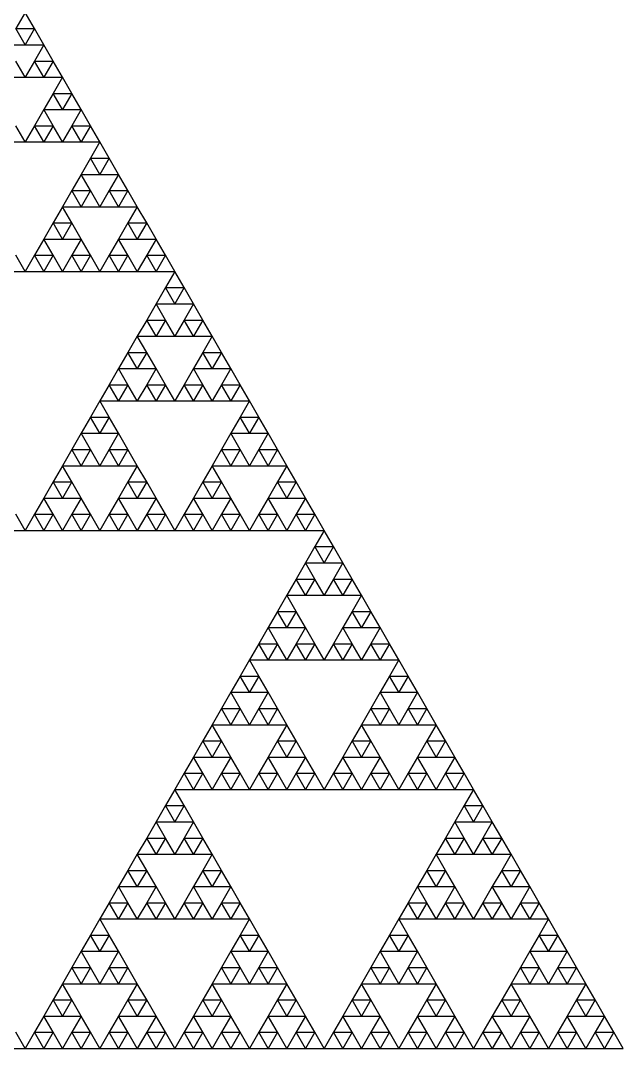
# Model space of a CAD drawing. Header units: metres. Extents: x -50 to 50, y -29 to 58.
# Drawn here: x 31.2 to 37.45, y -28.87 to -18.13 of the extents above; entities that cross this region are included whole.
import ezdxf

# ---------------------------------------------------------------- set-up
doc = ezdxf.new("R2010")
doc.units = ezdxf.units.M

msp = doc.modelspace()

# ---------------------------------------------------------------- linework, layer by layer
for p, q in [((31.25, -18.0422), (31.1523, -18.2114)), ((31.3477, -18.2114), (31.25, -18.0422)), ((31.25, -18.3805), (31.1523, -18.2114)), ((31.1523, -18.2114), (31.3477, -18.2114)), ((31.3477, -18.2114), (31.25, -18.3805)), ((31.4453, -18.3805), (31.3477, -18.2114)), ((31.0547, -18.3805), (31.25, -18.3805)), ((31.25, -18.3805), (31.4453, -18.3805)), ((31.4453, -18.3805), (31.3477, -18.5496)), ((31.543, -18.5496), (31.4453, -18.3805)), ((31.25, -18.7188), (31.1523, -18.5496)), ((31.3477, -18.5496), (31.25, -18.7188)), ((31.4453, -18.7188), (31.3477, -18.5496)), ((31.3477, -18.5496), (31.543, -18.5496)), ((31.543, -18.5496), (31.4453, -18.7188)), ((31.6406, -18.7188), (31.543, -18.5496)), ((31.0547, -18.7188), (31.25, -18.7188)), ((31.25, -18.7188), (31.4453, -18.7188)), ((31.4453, -18.7188), (31.6406, -18.7188)), ((31.6406, -18.7188), (31.543, -18.8879)), ((31.7383, -18.8879), (31.6406, -18.7188)), ((31.543, -18.8879), (31.4453, -19.0571)), ((31.6406, -19.0571), (31.543, -18.8879)), ((31.543, -18.8879), (31.7383, -18.8879)), ((31.7383, -18.8879), (31.6406, -19.0571)), ((31.8359, -19.0571), (31.7383, -18.8879)), ((31.4453, -19.0571), (31.3477, -19.2262)), ((31.543, -19.2262), (31.4453, -19.0571)), ((31.4453, -19.0571), (31.6406, -19.0571)), ((31.6406, -19.0571), (31.8359, -19.0571)), ((31.8359, -19.0571), (31.7383, -19.2262)), ((31.9336, -19.2262), (31.8359, -19.0571)), ((31.25, -19.3954), (31.1523, -19.2262)), ((31.3477, -19.2262), (31.25, -19.3954)), ((31.4453, -19.3954), (31.3477, -19.2262)), ((31.3477, -19.2262), (31.543, -19.2262)), ((31.543, -19.2262), (31.4453, -19.3954)), ((31.6406, -19.3954), (31.543, -19.2262)), ((31.7383, -19.2262), (31.6406, -19.3954)), ((31.8359, -19.3954), (31.7383, -19.2262)), ((31.7383, -19.2262), (31.9336, -19.2262)), ((31.9336, -19.2262), (31.8359, -19.3954)), ((32.0312, -19.3954), (31.9336, -19.2262)), ((31.0547, -19.3954), (31.25, -19.3954)), ((31.25, -19.3954), (31.4453, -19.3954)), ((31.4453, -19.3954), (31.6406, -19.3954)), ((31.6406, -19.3954), (31.8359, -19.3954)), ((31.8359, -19.3954), (32.0312, -19.3954)), ((32.0312, -19.3954), (31.9336, -19.5645)), ((32.1289, -19.5645), (32.0312, -19.3954)), ((31.9336, -19.5645), (31.8359, -19.7337)), ((32.0312, -19.7337), (31.9336, -19.5645)), ((31.9336, -19.5645), (32.1289, -19.5645)), ((32.1289, -19.5645), (32.0312, -19.7337)), ((32.2266, -19.7337), (32.1289, -19.5645)), ((31.8359, -19.7337), (31.7383, -19.9028)), ((31.9336, -19.9028), (31.8359, -19.7337)), ((31.8359, -19.7337), (32.0312, -19.7337)), ((32.0312, -19.7337), (32.2266, -19.7337)), ((32.2266, -19.7337), (32.1289, -19.9028)), ((32.3242, -19.9028), (32.2266, -19.7337)), ((31.7383, -19.9028), (31.6406, -20.072)), ((31.8359, -20.072), (31.7383, -19.9028)), ((31.7383, -19.9028), (31.9336, -19.9028)), ((31.9336, -19.9028), (31.8359, -20.072)), ((32.0312, -20.072), (31.9336, -19.9028)), ((32.1289, -19.9028), (32.0312, -20.072)), ((32.2266, -20.072), (32.1289, -19.9028)), ((32.1289, -19.9028), (32.3242, -19.9028)), ((32.3242, -19.9028), (32.2266, -20.072)), ((32.4219, -20.072), (32.3242, -19.9028)), ((31.6406, -20.072), (31.543, -20.2411)), ((31.7383, -20.2411), (31.6406, -20.072)), ((31.6406, -20.072), (31.8359, -20.072)), ((31.8359, -20.072), (32.0312, -20.072)), ((32.0312, -20.072), (32.2266, -20.072)), ((32.2266, -20.072), (32.4219, -20.072)), ((32.4219, -20.072), (32.3242, -20.2411)), ((32.5195, -20.2411), (32.4219, -20.072)), ((31.543, -20.2411), (31.4453, -20.4102)), ((31.6406, -20.4102), (31.543, -20.2411)), ((31.543, -20.2411), (31.7383, -20.2411)), ((31.7383, -20.2411), (31.6406, -20.4102)), ((31.8359, -20.4102), (31.7383, -20.2411)), ((32.3242, -20.2411), (32.2266, -20.4102)), ((32.4219, -20.4102), (32.3242, -20.2411)), ((32.3242, -20.2411), (32.5195, -20.2411)), ((32.5195, -20.2411), (32.4219, -20.4102)), ((32.6172, -20.4102), (32.5195, -20.2411)), ((31.4453, -20.4102), (31.3477, -20.5794)), ((31.543, -20.5794), (31.4453, -20.4102)), ((31.4453, -20.4102), (31.6406, -20.4102)), ((31.6406, -20.4102), (31.8359, -20.4102)), ((31.8359, -20.4102), (31.7383, -20.5794)), ((31.9336, -20.5794), (31.8359, -20.4102)), ((32.2266, -20.4102), (32.1289, -20.5794)), ((32.3242, -20.5794), (32.2266, -20.4102)), ((32.2266, -20.4102), (32.4219, -20.4102)), ((32.4219, -20.4102), (32.6172, -20.4102)), ((32.6172, -20.4102), (32.5195, -20.5794)), ((32.7148, -20.5794), (32.6172, -20.4102)), ((31.25, -20.7485), (31.1523, -20.5794)), ((31.3477, -20.5794), (31.25, -20.7485)), ((31.4453, -20.7485), (31.3477, -20.5794)), ((31.3477, -20.5794), (31.543, -20.5794)), ((31.543, -20.5794), (31.4453, -20.7485)), ((31.6406, -20.7485), (31.543, -20.5794)), ((31.7383, -20.5794), (31.6406, -20.7485)), ((31.8359, -20.7485), (31.7383, -20.5794)), ((31.7383, -20.5794), (31.9336, -20.5794)), ((31.9336, -20.5794), (31.8359, -20.7485)), ((32.0312, -20.7485), (31.9336, -20.5794)), ((32.1289, -20.5794), (32.0312, -20.7485)), ((32.2266, -20.7485), (32.1289, -20.5794)), ((32.1289, -20.5794), (32.3242, -20.5794)), ((32.3242, -20.5794), (32.2266, -20.7485)), ((32.4219, -20.7485), (32.3242, -20.5794)), ((32.5195, -20.5794), (32.4219, -20.7485)), ((32.6172, -20.7485), (32.5195, -20.5794)), ((32.5195, -20.5794), (32.7148, -20.5794)), ((32.7148, -20.5794), (32.6172, -20.7485)), ((32.8125, -20.7485), (32.7148, -20.5794)), ((31.0547, -20.7485), (31.25, -20.7485)), ((31.25, -20.7485), (31.4453, -20.7485)), ((31.4453, -20.7485), (31.6406, -20.7485)), ((31.6406, -20.7485), (31.8359, -20.7485)), ((31.8359, -20.7485), (32.0312, -20.7485)), ((32.0312, -20.7485), (32.2266, -20.7485)), ((32.2266, -20.7485), (32.4219, -20.7485)), ((32.4219, -20.7485), (32.6172, -20.7485)), ((32.6172, -20.7485), (32.8125, -20.7485)), ((32.8125, -20.7485), (32.7148, -20.9177)), ((32.9102, -20.9177), (32.8125, -20.7485)), ((32.7148, -20.9177), (32.6172, -21.0868)), ((32.8125, -21.0868), (32.7148, -20.9177)), ((32.7148, -20.9177), (32.9102, -20.9177)), ((32.9102, -20.9177), (32.8125, -21.0868)), ((33.0078, -21.0868), (32.9102, -20.9177)), ((32.6172, -21.0868), (32.5195, -21.256)), ((32.7148, -21.256), (32.6172, -21.0868)), ((32.6172, -21.0868), (32.8125, -21.0868)), ((32.8125, -21.0868), (33.0078, -21.0868)), ((33.0078, -21.0868), (32.9102, -21.256)), ((33.1055, -21.256), (33.0078, -21.0868)), ((32.5195, -21.256), (32.4219, -21.4251)), ((32.6172, -21.4251), (32.5195, -21.256)), ((32.5195, -21.256), (32.7148, -21.256)), ((32.7148, -21.256), (32.6172, -21.4251)), ((32.8125, -21.4251), (32.7148, -21.256)), ((32.9102, -21.256), (32.8125, -21.4251)), ((33.0078, -21.4251), (32.9102, -21.256)), ((32.9102, -21.256), (33.1055, -21.256)), ((33.1055, -21.256), (33.0078, -21.4251)), ((33.2031, -21.4251), (33.1055, -21.256)), ((32.4219, -21.4251), (32.3242, -21.5943)), ((32.5195, -21.5943), (32.4219, -21.4251)), ((32.4219, -21.4251), (32.6172, -21.4251)), ((32.6172, -21.4251), (32.8125, -21.4251)), ((32.8125, -21.4251), (33.0078, -21.4251)), ((33.0078, -21.4251), (33.2031, -21.4251)), ((33.2031, -21.4251), (33.1055, -21.5943)), ((33.3008, -21.5943), (33.2031, -21.4251)), ((32.3242, -21.5943), (32.2266, -21.7634)), ((32.4219, -21.7634), (32.3242, -21.5943)), ((32.3242, -21.5943), (32.5195, -21.5943)), ((32.5195, -21.5943), (32.4219, -21.7634)), ((32.6172, -21.7634), (32.5195, -21.5943)), ((33.1055, -21.5943), (33.0078, -21.7634)), ((33.2031, -21.7634), (33.1055, -21.5943)), ((33.1055, -21.5943), (33.3008, -21.5943)), ((33.3008, -21.5943), (33.2031, -21.7634)), ((33.3984, -21.7634), (33.3008, -21.5943)), ((32.2266, -21.7634), (32.1289, -21.9325)), ((32.3242, -21.9325), (32.2266, -21.7634)), ((32.2266, -21.7634), (32.4219, -21.7634)), ((32.4219, -21.7634), (32.6172, -21.7634)), ((32.6172, -21.7634), (32.5195, -21.9325)), ((32.7148, -21.9325), (32.6172, -21.7634)), ((33.0078, -21.7634), (32.9102, -21.9325)), ((33.1055, -21.9325), (33.0078, -21.7634)), ((33.0078, -21.7634), (33.2031, -21.7634)), ((33.2031, -21.7634), (33.3984, -21.7634)), ((33.3984, -21.7634), (33.3008, -21.9325)), ((33.4961, -21.9325), (33.3984, -21.7634)), ((32.1289, -21.9325), (32.0312, -22.1017)), ((32.2266, -22.1017), (32.1289, -21.9325)), ((32.1289, -21.9325), (32.3242, -21.9325)), ((32.3242, -21.9325), (32.2266, -22.1017)), ((32.4219, -22.1017), (32.3242, -21.9325)), ((32.5195, -21.9325), (32.4219, -22.1017)), ((32.6172, -22.1017), (32.5195, -21.9325)), ((32.5195, -21.9325), (32.7148, -21.9325)), ((32.7148, -21.9325), (32.6172, -22.1017)), ((32.8125, -22.1017), (32.7148, -21.9325)), ((32.9102, -21.9325), (32.8125, -22.1017)), ((33.0078, -22.1017), (32.9102, -21.9325)), ((32.9102, -21.9325), (33.1055, -21.9325)), ((33.1055, -21.9325), (33.0078, -22.1017)), ((33.2031, -22.1017), (33.1055, -21.9325)), ((33.3008, -21.9325), (33.2031, -22.1017)), ((33.3984, -22.1017), (33.3008, -21.9325)), ((33.3008, -21.9325), (33.4961, -21.9325)), ((33.4961, -21.9325), (33.3984, -22.1017)), ((33.5938, -22.1017), (33.4961, -21.9325)), ((32.0312, -22.1017), (31.9336, -22.2708)), ((32.1289, -22.2708), (32.0312, -22.1017)), ((32.0312, -22.1017), (32.2266, -22.1017)), ((32.2266, -22.1017), (32.4219, -22.1017)), ((32.4219, -22.1017), (32.6172, -22.1017)), ((32.6172, -22.1017), (32.8125, -22.1017)), ((32.8125, -22.1017), (33.0078, -22.1017)), ((33.0078, -22.1017), (33.2031, -22.1017)), ((33.2031, -22.1017), (33.3984, -22.1017)), ((33.3984, -22.1017), (33.5938, -22.1017)), ((33.5938, -22.1017), (33.4961, -22.2708)), ((33.6914, -22.2708), (33.5938, -22.1017)), ((31.9336, -22.2708), (31.8359, -22.44)), ((32.0312, -22.44), (31.9336, -22.2708)), ((31.9336, -22.2708), (32.1289, -22.2708)), ((32.1289, -22.2708), (32.0312, -22.44)), ((32.2266, -22.44), (32.1289, -22.2708)), ((33.4961, -22.2708), (33.3984, -22.44)), ((33.5938, -22.44), (33.4961, -22.2708)), ((33.4961, -22.2708), (33.6914, -22.2708)), ((33.6914, -22.2708), (33.5938, -22.44)), ((33.7891, -22.44), (33.6914, -22.2708)), ((31.8359, -22.44), (31.7383, -22.6091)), ((31.9336, -22.6091), (31.8359, -22.44)), ((31.8359, -22.44), (32.0312, -22.44)), ((32.0312, -22.44), (32.2266, -22.44)), ((32.2266, -22.44), (32.1289, -22.6091)), ((32.3242, -22.6091), (32.2266, -22.44)), ((33.3984, -22.44), (33.3008, -22.6091)), ((33.4961, -22.6091), (33.3984, -22.44)), ((33.3984, -22.44), (33.5938, -22.44)), ((33.5938, -22.44), (33.7891, -22.44)), ((33.7891, -22.44), (33.6914, -22.6091)), ((33.8867, -22.6091), (33.7891, -22.44)), ((31.7383, -22.6091), (31.6406, -22.7783)), ((31.8359, -22.7783), (31.7383, -22.6091)), ((31.7383, -22.6091), (31.9336, -22.6091)), ((31.9336, -22.6091), (31.8359, -22.7783)), ((32.0312, -22.7783), (31.9336, -22.6091)), ((32.1289, -22.6091), (32.0312, -22.7783)), ((32.2266, -22.7783), (32.1289, -22.6091)), ((32.1289, -22.6091), (32.3242, -22.6091)), ((32.3242, -22.6091), (32.2266, -22.7783)), ((32.4219, -22.7783), (32.3242, -22.6091)), ((33.3008, -22.6091), (33.2031, -22.7783)), ((33.3984, -22.7783), (33.3008, -22.6091)), ((33.3008, -22.6091), (33.4961, -22.6091)), ((33.4961, -22.6091), (33.3984, -22.7783)), ((33.5938, -22.7783), (33.4961, -22.6091)), ((33.6914, -22.6091), (33.5938, -22.7783)), ((33.7891, -22.7783), (33.6914, -22.6091)), ((33.6914, -22.6091), (33.8867, -22.6091)), ((33.8867, -22.6091), (33.7891, -22.7783)), ((33.9844, -22.7783), (33.8867, -22.6091)), ((31.6406, -22.7783), (31.543, -22.9474)), ((31.7383, -22.9474), (31.6406, -22.7783)), ((31.6406, -22.7783), (31.8359, -22.7783)), ((31.8359, -22.7783), (32.0312, -22.7783)), ((32.0312, -22.7783), (32.2266, -22.7783)), ((32.2266, -22.7783), (32.4219, -22.7783)), ((32.4219, -22.7783), (32.3242, -22.9474)), ((32.5195, -22.9474), (32.4219, -22.7783)), ((33.2031, -22.7783), (33.1055, -22.9474)), ((33.3008, -22.9474), (33.2031, -22.7783)), ((33.2031, -22.7783), (33.3984, -22.7783)), ((33.3984, -22.7783), (33.5938, -22.7783)), ((33.5938, -22.7783), (33.7891, -22.7783)), ((33.7891, -22.7783), (33.9844, -22.7783)), ((33.9844, -22.7783), (33.8867, -22.9474)), ((34.082, -22.9474), (33.9844, -22.7783)), ((31.543, -22.9474), (31.4453, -23.1166)), ((31.6406, -23.1166), (31.543, -22.9474)), ((31.543, -22.9474), (31.7383, -22.9474)), ((31.7383, -22.9474), (31.6406, -23.1166)), ((31.8359, -23.1166), (31.7383, -22.9474)), ((32.3242, -22.9474), (32.2266, -23.1166)), ((32.4219, -23.1166), (32.3242, -22.9474)), ((32.3242, -22.9474), (32.5195, -22.9474)), ((32.5195, -22.9474), (32.4219, -23.1166)), ((32.6172, -23.1166), (32.5195, -22.9474)), ((33.1055, -22.9474), (33.0078, -23.1166)), ((33.2031, -23.1166), (33.1055, -22.9474)), ((33.1055, -22.9474), (33.3008, -22.9474)), ((33.3008, -22.9474), (33.2031, -23.1166)), ((33.3984, -23.1166), (33.3008, -22.9474)), ((33.8867, -22.9474), (33.7891, -23.1166)), ((33.9844, -23.1166), (33.8867, -22.9474)), ((33.8867, -22.9474), (34.082, -22.9474)), ((34.082, -22.9474), (33.9844, -23.1166)), ((34.1797, -23.1166), (34.082, -22.9474)), ((31.4453, -23.1166), (31.3477, -23.2857)), ((31.543, -23.2857), (31.4453, -23.1166)), ((31.4453, -23.1166), (31.6406, -23.1166)), ((31.6406, -23.1166), (31.8359, -23.1166)), ((31.8359, -23.1166), (31.7383, -23.2857)), ((31.9336, -23.2857), (31.8359, -23.1166)), ((32.2266, -23.1166), (32.1289, -23.2857)), ((32.3242, -23.2857), (32.2266, -23.1166)), ((32.2266, -23.1166), (32.4219, -23.1166)), ((32.4219, -23.1166), (32.6172, -23.1166)), ((32.6172, -23.1166), (32.5195, -23.2857)), ((32.7148, -23.2857), (32.6172, -23.1166)), ((33.0078, -23.1166), (32.9102, -23.2857)), ((33.1055, -23.2857), (33.0078, -23.1166)), ((33.0078, -23.1166), (33.2031, -23.1166)), ((33.2031, -23.1166), (33.3984, -23.1166)), ((33.3984, -23.1166), (33.3008, -23.2857)), ((33.4961, -23.2857), (33.3984, -23.1166)), ((33.7891, -23.1166), (33.6914, -23.2857)), ((33.8867, -23.2857), (33.7891, -23.1166)), ((33.7891, -23.1166), (33.9844, -23.1166)), ((33.9844, -23.1166), (34.1797, -23.1166)), ((34.1797, -23.1166), (34.082, -23.2857)), ((34.2773, -23.2857), (34.1797, -23.1166)), ((31.25, -23.4549), (31.1523, -23.2857)), ((31.3477, -23.2857), (31.25, -23.4549)), ((31.4453, -23.4549), (31.3477, -23.2857)), ((31.3477, -23.2857), (31.543, -23.2857)), ((31.543, -23.2857), (31.4453, -23.4549)), ((31.6406, -23.4549), (31.543, -23.2857)), ((31.7383, -23.2857), (31.6406, -23.4549)), ((31.8359, -23.4549), (31.7383, -23.2857)), ((31.7383, -23.2857), (31.9336, -23.2857)), ((31.9336, -23.2857), (31.8359, -23.4549)), ((32.0312, -23.4549), (31.9336, -23.2857)), ((32.1289, -23.2857), (32.0312, -23.4549)), ((32.2266, -23.4549), (32.1289, -23.2857)), ((32.1289, -23.2857), (32.3242, -23.2857)), ((32.3242, -23.2857), (32.2266, -23.4549)), ((32.4219, -23.4549), (32.3242, -23.2857)), ((32.5195, -23.2857), (32.4219, -23.4549)), ((32.6172, -23.4549), (32.5195, -23.2857)), ((32.5195, -23.2857), (32.7148, -23.2857)), ((32.7148, -23.2857), (32.6172, -23.4549)), ((32.8125, -23.4549), (32.7148, -23.2857)), ((32.9102, -23.2857), (32.8125, -23.4549)), ((33.0078, -23.4549), (32.9102, -23.2857)), ((32.9102, -23.2857), (33.1055, -23.2857)), ((33.1055, -23.2857), (33.0078, -23.4549)), ((33.2031, -23.4549), (33.1055, -23.2857)), ((33.3008, -23.2857), (33.2031, -23.4549)), ((33.3984, -23.4549), (33.3008, -23.2857)), ((33.3008, -23.2857), (33.4961, -23.2857)), ((33.4961, -23.2857), (33.3984, -23.4549)), ((33.5938, -23.4549), (33.4961, -23.2857)), ((33.6914, -23.2857), (33.5938, -23.4549)), ((33.7891, -23.4549), (33.6914, -23.2857)), ((33.6914, -23.2857), (33.8867, -23.2857)), ((33.8867, -23.2857), (33.7891, -23.4549)), ((33.9844, -23.4549), (33.8867, -23.2857)), ((34.082, -23.2857), (33.9844, -23.4549)), ((34.1797, -23.4549), (34.082, -23.2857)), ((34.082, -23.2857), (34.2773, -23.2857)), ((34.2773, -23.2857), (34.1797, -23.4549)), ((34.375, -23.4549), (34.2773, -23.2857)), ((31.0547, -23.4549), (31.25, -23.4549)), ((31.25, -23.4549), (31.4453, -23.4549)), ((31.4453, -23.4549), (31.6406, -23.4549)), ((31.6406, -23.4549), (31.8359, -23.4549)), ((31.8359, -23.4549), (32.0312, -23.4549)), ((32.0312, -23.4549), (32.2266, -23.4549)), ((32.2266, -23.4549), (32.4219, -23.4549)), ((32.4219, -23.4549), (32.6172, -23.4549)), ((32.6172, -23.4549), (32.8125, -23.4549)), ((32.8125, -23.4549), (33.0078, -23.4549)), ((33.0078, -23.4549), (33.2031, -23.4549)), ((33.2031, -23.4549), (33.3984, -23.4549)), ((33.3984, -23.4549), (33.5938, -23.4549)), ((33.5938, -23.4549), (33.7891, -23.4549)), ((33.7891, -23.4549), (33.9844, -23.4549)), ((33.9844, -23.4549), (34.1797, -23.4549)), ((34.1797, -23.4549), (34.375, -23.4549)), ((34.375, -23.4549), (34.2773, -23.624)), ((34.4727, -23.624), (34.375, -23.4549)), ((34.2773, -23.624), (34.1797, -23.7932)), ((34.375, -23.7932), (34.2773, -23.624)), ((34.2773, -23.624), (34.4727, -23.624)), ((34.4727, -23.624), (34.375, -23.7932)), ((34.5703, -23.7932), (34.4727, -23.624)), ((34.1797, -23.7932), (34.082, -23.9623)), ((34.2773, -23.9623), (34.1797, -23.7932)), ((34.1797, -23.7932), (34.375, -23.7932)), ((34.375, -23.7932), (34.5703, -23.7932)), ((34.5703, -23.7932), (34.4727, -23.9623)), ((34.668, -23.9623), (34.5703, -23.7932)), ((34.082, -23.9623), (33.9844, -24.1314)), ((34.1797, -24.1314), (34.082, -23.9623)), ((34.082, -23.9623), (34.2773, -23.9623)), ((34.2773, -23.9623), (34.1797, -24.1314)), ((34.375, -24.1314), (34.2773, -23.9623)), ((34.4727, -23.9623), (34.375, -24.1314)), ((34.5703, -24.1314), (34.4727, -23.9623)), ((34.4727, -23.9623), (34.668, -23.9623)), ((34.668, -23.9623), (34.5703, -24.1314)), ((34.7656, -24.1314), (34.668, -23.9623)), ((33.9844, -24.1314), (33.8867, -24.3006)), ((34.082, -24.3006), (33.9844, -24.1314)), ((33.9844, -24.1314), (34.1797, -24.1314)), ((34.1797, -24.1314), (34.375, -24.1314)), ((34.375, -24.1314), (34.5703, -24.1314)), ((34.5703, -24.1314), (34.7656, -24.1314)), ((34.7656, -24.1314), (34.668, -24.3006)), ((34.8633, -24.3006), (34.7656, -24.1314)), ((33.8867, -24.3006), (33.7891, -24.4697)), ((33.9844, -24.4697), (33.8867, -24.3006)), ((33.8867, -24.3006), (34.082, -24.3006)), ((34.082, -24.3006), (33.9844, -24.4697)), ((34.1797, -24.4697), (34.082, -24.3006)), ((34.668, -24.3006), (34.5703, -24.4697)), ((34.7656, -24.4697), (34.668, -24.3006)), ((34.668, -24.3006), (34.8633, -24.3006)), ((34.8633, -24.3006), (34.7656, -24.4697)), ((34.9609, -24.4697), (34.8633, -24.3006)), ((33.7891, -24.4697), (33.6914, -24.6389)), ((33.8867, -24.6389), (33.7891, -24.4697)), ((33.7891, -24.4697), (33.9844, -24.4697)), ((33.9844, -24.4697), (34.1797, -24.4697)), ((34.1797, -24.4697), (34.082, -24.6389)), ((34.2773, -24.6389), (34.1797, -24.4697)), ((34.5703, -24.4697), (34.4727, -24.6389)), ((34.668, -24.6389), (34.5703, -24.4697)), ((34.5703, -24.4697), (34.7656, -24.4697)), ((34.7656, -24.4697), (34.9609, -24.4697)), ((34.9609, -24.4697), (34.8633, -24.6389)), ((35.0586, -24.6389), (34.9609, -24.4697)), ((33.6914, -24.6389), (33.5938, -24.808)), ((33.7891, -24.808), (33.6914, -24.6389)), ((33.6914, -24.6389), (33.8867, -24.6389)), ((33.8867, -24.6389), (33.7891, -24.808)), ((33.9844, -24.808), (33.8867, -24.6389)), ((34.082, -24.6389), (33.9844, -24.808)), ((34.1797, -24.808), (34.082, -24.6389)), ((34.082, -24.6389), (34.2773, -24.6389)), ((34.2773, -24.6389), (34.1797, -24.808)), ((34.375, -24.808), (34.2773, -24.6389)), ((34.4727, -24.6389), (34.375, -24.808)), ((34.5703, -24.808), (34.4727, -24.6389)), ((34.4727, -24.6389), (34.668, -24.6389)), ((34.668, -24.6389), (34.5703, -24.808)), ((34.7656, -24.808), (34.668, -24.6389)), ((34.8633, -24.6389), (34.7656, -24.808)), ((34.9609, -24.808), (34.8633, -24.6389)), ((34.8633, -24.6389), (35.0586, -24.6389)), ((35.0586, -24.6389), (34.9609, -24.808)), ((35.1562, -24.808), (35.0586, -24.6389)), ((33.5938, -24.808), (33.4961, -24.9772)), ((33.6914, -24.9772), (33.5938, -24.808)), ((33.5938, -24.808), (33.7891, -24.808)), ((33.7891, -24.808), (33.9844, -24.808)), ((33.9844, -24.808), (34.1797, -24.808)), ((34.1797, -24.808), (34.375, -24.808)), ((34.375, -24.808), (34.5703, -24.808)), ((34.5703, -24.808), (34.7656, -24.808)), ((34.7656, -24.808), (34.9609, -24.808)), ((34.9609, -24.808), (35.1562, -24.808)), ((35.1562, -24.808), (35.0586, -24.9772)), ((35.2539, -24.9772), (35.1562, -24.808)), ((33.4961, -24.9772), (33.3984, -25.1463)), ((33.5938, -25.1463), (33.4961, -24.9772)), ((33.4961, -24.9772), (33.6914, -24.9772)), ((33.6914, -24.9772), (33.5938, -25.1463)), ((33.7891, -25.1463), (33.6914, -24.9772)), ((35.0586, -24.9772), (34.9609, -25.1463)), ((35.1562, -25.1463), (35.0586, -24.9772)), ((35.0586, -24.9772), (35.2539, -24.9772)), ((35.2539, -24.9772), (35.1562, -25.1463)), ((35.3516, -25.1463), (35.2539, -24.9772)), ((33.3984, -25.1463), (33.3008, -25.3155)), ((33.4961, -25.3155), (33.3984, -25.1463)), ((33.3984, -25.1463), (33.5938, -25.1463)), ((33.5938, -25.1463), (33.7891, -25.1463)), ((33.7891, -25.1463), (33.6914, -25.3155)), ((33.8867, -25.3155), (33.7891, -25.1463)), ((34.9609, -25.1463), (34.8633, -25.3155)), ((35.0586, -25.3155), (34.9609, -25.1463)), ((34.9609, -25.1463), (35.1562, -25.1463)), ((35.1562, -25.1463), (35.3516, -25.1463)), ((35.3516, -25.1463), (35.2539, -25.3155)), ((35.4492, -25.3155), (35.3516, -25.1463)), ((33.3008, -25.3155), (33.2031, -25.4846)), ((33.3984, -25.4846), (33.3008, -25.3155)), ((33.3008, -25.3155), (33.4961, -25.3155)), ((33.4961, -25.3155), (33.3984, -25.4846)), ((33.5938, -25.4846), (33.4961, -25.3155)), ((33.6914, -25.3155), (33.5938, -25.4846)), ((33.7891, -25.4846), (33.6914, -25.3155)), ((33.6914, -25.3155), (33.8867, -25.3155)), ((33.8867, -25.3155), (33.7891, -25.4846)), ((33.9844, -25.4846), (33.8867, -25.3155)), ((34.8633, -25.3155), (34.7656, -25.4846)), ((34.9609, -25.4846), (34.8633, -25.3155)), ((34.8633, -25.3155), (35.0586, -25.3155)), ((35.0586, -25.3155), (34.9609, -25.4846)), ((35.1562, -25.4846), (35.0586, -25.3155)), ((35.2539, -25.3155), (35.1562, -25.4846)), ((35.3516, -25.4846), (35.2539, -25.3155)), ((35.2539, -25.3155), (35.4492, -25.3155)), ((35.4492, -25.3155), (35.3516, -25.4846)), ((35.5469, -25.4846), (35.4492, -25.3155)), ((33.2031, -25.4846), (33.1055, -25.6538)), ((33.3008, -25.6538), (33.2031, -25.4846)), ((33.2031, -25.4846), (33.3984, -25.4846)), ((33.3984, -25.4846), (33.5938, -25.4846)), ((33.5938, -25.4846), (33.7891, -25.4846)), ((33.7891, -25.4846), (33.9844, -25.4846)), ((33.9844, -25.4846), (33.8867, -25.6538)), ((34.082, -25.6538), (33.9844, -25.4846)), ((34.7656, -25.4846), (34.668, -25.6538)), ((34.8633, -25.6538), (34.7656, -25.4846)), ((34.7656, -25.4846), (34.9609, -25.4846)), ((34.9609, -25.4846), (35.1562, -25.4846)), ((35.1562, -25.4846), (35.3516, -25.4846)), ((35.3516, -25.4846), (35.5469, -25.4846)), ((35.5469, -25.4846), (35.4492, -25.6538)), ((35.6445, -25.6538), (35.5469, -25.4846)), ((33.1055, -25.6538), (33.0078, -25.8229)), ((33.2031, -25.8229), (33.1055, -25.6538)), ((33.1055, -25.6538), (33.3008, -25.6538)), ((33.3008, -25.6538), (33.2031, -25.8229)), ((33.3984, -25.8229), (33.3008, -25.6538)), ((33.8867, -25.6538), (33.7891, -25.8229)), ((33.9844, -25.8229), (33.8867, -25.6538)), ((33.8867, -25.6538), (34.082, -25.6538)), ((34.082, -25.6538), (33.9844, -25.8229)), ((34.1797, -25.8229), (34.082, -25.6538)), ((34.668, -25.6538), (34.5703, -25.8229)), ((34.7656, -25.8229), (34.668, -25.6538)), ((34.668, -25.6538), (34.8633, -25.6538)), ((34.8633, -25.6538), (34.7656, -25.8229)), ((34.9609, -25.8229), (34.8633, -25.6538)), ((35.4492, -25.6538), (35.3516, -25.8229)), ((35.5469, -25.8229), (35.4492, -25.6538)), ((35.4492, -25.6538), (35.6445, -25.6538)), ((35.6445, -25.6538), (35.5469, -25.8229)), ((35.7422, -25.8229), (35.6445, -25.6538)), ((33.0078, -25.8229), (32.9102, -25.992)), ((33.1055, -25.992), (33.0078, -25.8229)), ((33.0078, -25.8229), (33.2031, -25.8229)), ((33.2031, -25.8229), (33.3984, -25.8229)), ((33.3984, -25.8229), (33.3008, -25.992)), ((33.4961, -25.992), (33.3984, -25.8229)), ((33.7891, -25.8229), (33.6914, -25.992)), ((33.8867, -25.992), (33.7891, -25.8229)), ((33.7891, -25.8229), (33.9844, -25.8229)), ((33.9844, -25.8229), (34.1797, -25.8229)), ((34.1797, -25.8229), (34.082, -25.992)), ((34.2773, -25.992), (34.1797, -25.8229)), ((34.5703, -25.8229), (34.4727, -25.992)), ((34.668, -25.992), (34.5703, -25.8229)), ((34.5703, -25.8229), (34.7656, -25.8229)), ((34.7656, -25.8229), (34.9609, -25.8229)), ((34.9609, -25.8229), (34.8633, -25.992)), ((35.0586, -25.992), (34.9609, -25.8229)), ((35.3516, -25.8229), (35.2539, -25.992)), ((35.4492, -25.992), (35.3516, -25.8229)), ((35.3516, -25.8229), (35.5469, -25.8229)), ((35.5469, -25.8229), (35.7422, -25.8229)), ((35.7422, -25.8229), (35.6445, -25.992)), ((35.8398, -25.992), (35.7422, -25.8229)), ((32.9102, -25.992), (32.8125, -26.1612)), ((33.0078, -26.1612), (32.9102, -25.992)), ((32.9102, -25.992), (33.1055, -25.992)), ((33.1055, -25.992), (33.0078, -26.1612)), ((33.2031, -26.1612), (33.1055, -25.992)), ((33.3008, -25.992), (33.2031, -26.1612)), ((33.3984, -26.1612), (33.3008, -25.992)), ((33.3008, -25.992), (33.4961, -25.992)), ((33.4961, -25.992), (33.3984, -26.1612)), ((33.5938, -26.1612), (33.4961, -25.992)), ((33.6914, -25.992), (33.5938, -26.1612)), ((33.7891, -26.1612), (33.6914, -25.992)), ((33.6914, -25.992), (33.8867, -25.992)), ((33.8867, -25.992), (33.7891, -26.1612)), ((33.9844, -26.1612), (33.8867, -25.992)), ((34.082, -25.992), (33.9844, -26.1612)), ((34.1797, -26.1612), (34.082, -25.992)), ((34.082, -25.992), (34.2773, -25.992)), ((34.2773, -25.992), (34.1797, -26.1612)), ((34.375, -26.1612), (34.2773, -25.992)), ((34.4727, -25.992), (34.375, -26.1612)), ((34.5703, -26.1612), (34.4727, -25.992)), ((34.4727, -25.992), (34.668, -25.992)), ((34.668, -25.992), (34.5703, -26.1612)), ((34.7656, -26.1612), (34.668, -25.992)), ((34.8633, -25.992), (34.7656, -26.1612)), ((34.9609, -26.1612), (34.8633, -25.992)), ((34.8633, -25.992), (35.0586, -25.992)), ((35.0586, -25.992), (34.9609, -26.1612)), ((35.1562, -26.1612), (35.0586, -25.992)), ((35.2539, -25.992), (35.1562, -26.1612)), ((35.3516, -26.1612), (35.2539, -25.992)), ((35.2539, -25.992), (35.4492, -25.992)), ((35.4492, -25.992), (35.3516, -26.1612)), ((35.5469, -26.1612), (35.4492, -25.992)), ((35.6445, -25.992), (35.5469, -26.1612)), ((35.7422, -26.1612), (35.6445, -25.992)), ((35.6445, -25.992), (35.8398, -25.992)), ((35.8398, -25.992), (35.7422, -26.1612)), ((35.9375, -26.1612), (35.8398, -25.992)), ((32.8125, -26.1612), (32.7148, -26.3303)), ((32.9102, -26.3303), (32.8125, -26.1612)), ((32.8125, -26.1612), (33.0078, -26.1612)), ((33.0078, -26.1612), (33.2031, -26.1612)), ((33.2031, -26.1612), (33.3984, -26.1612)), ((33.3984, -26.1612), (33.5938, -26.1612)), ((33.5938, -26.1612), (33.7891, -26.1612)), ((33.7891, -26.1612), (33.9844, -26.1612)), ((33.9844, -26.1612), (34.1797, -26.1612)), ((34.1797, -26.1612), (34.375, -26.1612)), ((34.375, -26.1612), (34.5703, -26.1612)), ((34.5703, -26.1612), (34.7656, -26.1612)), ((34.7656, -26.1612), (34.9609, -26.1612)), ((34.9609, -26.1612), (35.1562, -26.1612)), ((35.1562, -26.1612), (35.3516, -26.1612)), ((35.3516, -26.1612), (35.5469, -26.1612)), ((35.5469, -26.1612), (35.7422, -26.1612)), ((35.7422, -26.1612), (35.9375, -26.1612)), ((35.9375, -26.1612), (35.8398, -26.3303)), ((36.0352, -26.3303), (35.9375, -26.1612)), ((32.7148, -26.3303), (32.6172, -26.4995)), ((32.8125, -26.4995), (32.7148, -26.3303)), ((32.7148, -26.3303), (32.9102, -26.3303)), ((32.9102, -26.3303), (32.8125, -26.4995)), ((33.0078, -26.4995), (32.9102, -26.3303)), ((35.8398, -26.3303), (35.7422, -26.4995)), ((35.9375, -26.4995), (35.8398, -26.3303)), ((35.8398, -26.3303), (36.0352, -26.3303)), ((36.0352, -26.3303), (35.9375, -26.4995)), ((36.1328, -26.4995), (36.0352, -26.3303)), ((32.6172, -26.4995), (32.5195, -26.6686)), ((32.7148, -26.6686), (32.6172, -26.4995)), ((32.6172, -26.4995), (32.8125, -26.4995)), ((32.8125, -26.4995), (33.0078, -26.4995)), ((33.0078, -26.4995), (32.9102, -26.6686)), ((33.1055, -26.6686), (33.0078, -26.4995)), ((35.7422, -26.4995), (35.6445, -26.6686)), ((35.8398, -26.6686), (35.7422, -26.4995)), ((35.7422, -26.4995), (35.9375, -26.4995)), ((35.9375, -26.4995), (36.1328, -26.4995)), ((36.1328, -26.4995), (36.0352, -26.6686)), ((36.2305, -26.6686), (36.1328, -26.4995)), ((32.5195, -26.6686), (32.4219, -26.8378)), ((32.6172, -26.8378), (32.5195, -26.6686)), ((32.5195, -26.6686), (32.7148, -26.6686)), ((32.7148, -26.6686), (32.6172, -26.8378)), ((32.8125, -26.8378), (32.7148, -26.6686)), ((32.9102, -26.6686), (32.8125, -26.8378)), ((33.0078, -26.8378), (32.9102, -26.6686)), ((32.9102, -26.6686), (33.1055, -26.6686)), ((33.1055, -26.6686), (33.0078, -26.8378)), ((33.2031, -26.8378), (33.1055, -26.6686)), ((35.6445, -26.6686), (35.5469, -26.8378)), ((35.7422, -26.8378), (35.6445, -26.6686)), ((35.6445, -26.6686), (35.8398, -26.6686)), ((35.8398, -26.6686), (35.7422, -26.8378)), ((35.9375, -26.8378), (35.8398, -26.6686)), ((36.0352, -26.6686), (35.9375, -26.8378)), ((36.1328, -26.8378), (36.0352, -26.6686)), ((36.0352, -26.6686), (36.2305, -26.6686)), ((36.2305, -26.6686), (36.1328, -26.8378)), ((36.3281, -26.8378), (36.2305, -26.6686)), ((32.4219, -26.8378), (32.3242, -27.0069)), ((32.5195, -27.0069), (32.4219, -26.8378)), ((32.4219, -26.8378), (32.6172, -26.8378)), ((32.6172, -26.8378), (32.8125, -26.8378)), ((32.8125, -26.8378), (33.0078, -26.8378)), ((33.0078, -26.8378), (33.2031, -26.8378)), ((33.2031, -26.8378), (33.1055, -27.0069)), ((33.3008, -27.0069), (33.2031, -26.8378)), ((35.5469, -26.8378), (35.4492, -27.0069)), ((35.6445, -27.0069), (35.5469, -26.8378)), ((35.5469, -26.8378), (35.7422, -26.8378)), ((35.7422, -26.8378), (35.9375, -26.8378)), ((35.9375, -26.8378), (36.1328, -26.8378)), ((36.1328, -26.8378), (36.3281, -26.8378)), ((36.3281, -26.8378), (36.2305, -27.0069)), ((36.4258, -27.0069), (36.3281, -26.8378)), ((32.3242, -27.0069), (32.2266, -27.1761)), ((32.4219, -27.1761), (32.3242, -27.0069)), ((32.3242, -27.0069), (32.5195, -27.0069)), ((32.5195, -27.0069), (32.4219, -27.1761)), ((32.6172, -27.1761), (32.5195, -27.0069)), ((33.1055, -27.0069), (33.0078, -27.1761)), ((33.2031, -27.1761), (33.1055, -27.0069)), ((33.1055, -27.0069), (33.3008, -27.0069)), ((33.3008, -27.0069), (33.2031, -27.1761)), ((33.3984, -27.1761), (33.3008, -27.0069)), ((35.4492, -27.0069), (35.3516, -27.1761)), ((35.5469, -27.1761), (35.4492, -27.0069)), ((35.4492, -27.0069), (35.6445, -27.0069)), ((35.6445, -27.0069), (35.5469, -27.1761)), ((35.7422, -27.1761), (35.6445, -27.0069)), ((36.2305, -27.0069), (36.1328, -27.1761)), ((36.3281, -27.1761), (36.2305, -27.0069)), ((36.2305, -27.0069), (36.4258, -27.0069)), ((36.4258, -27.0069), (36.3281, -27.1761)), ((36.5234, -27.1761), (36.4258, -27.0069)), ((32.2266, -27.1761), (32.1289, -27.3452)), ((32.3242, -27.3452), (32.2266, -27.1761)), ((32.2266, -27.1761), (32.4219, -27.1761)), ((32.4219, -27.1761), (32.6172, -27.1761)), ((32.6172, -27.1761), (32.5195, -27.3452)), ((32.7148, -27.3452), (32.6172, -27.1761)), ((33.0078, -27.1761), (32.9102, -27.3452)), ((33.1055, -27.3452), (33.0078, -27.1761)), ((33.0078, -27.1761), (33.2031, -27.1761)), ((33.2031, -27.1761), (33.3984, -27.1761)), ((33.3984, -27.1761), (33.3008, -27.3452)), ((33.4961, -27.3452), (33.3984, -27.1761)), ((35.3516, -27.1761), (35.2539, -27.3452)), ((35.4492, -27.3452), (35.3516, -27.1761)), ((35.3516, -27.1761), (35.5469, -27.1761)), ((35.5469, -27.1761), (35.7422, -27.1761)), ((35.7422, -27.1761), (35.6445, -27.3452)), ((35.8398, -27.3452), (35.7422, -27.1761)), ((36.1328, -27.1761), (36.0352, -27.3452)), ((36.2305, -27.3452), (36.1328, -27.1761)), ((36.1328, -27.1761), (36.3281, -27.1761)), ((36.3281, -27.1761), (36.5234, -27.1761)), ((36.5234, -27.1761), (36.4258, -27.3452)), ((36.6211, -27.3452), (36.5234, -27.1761)), ((32.1289, -27.3452), (32.0312, -27.5143)), ((32.2266, -27.5143), (32.1289, -27.3452)), ((32.1289, -27.3452), (32.3242, -27.3452)), ((32.3242, -27.3452), (32.2266, -27.5143)), ((32.4219, -27.5143), (32.3242, -27.3452)), ((32.5195, -27.3452), (32.4219, -27.5143)), ((32.6172, -27.5143), (32.5195, -27.3452)), ((32.5195, -27.3452), (32.7148, -27.3452)), ((32.7148, -27.3452), (32.6172, -27.5143)), ((32.8125, -27.5143), (32.7148, -27.3452)), ((32.9102, -27.3452), (32.8125, -27.5143)), ((33.0078, -27.5143), (32.9102, -27.3452)), ((32.9102, -27.3452), (33.1055, -27.3452)), ((33.1055, -27.3452), (33.0078, -27.5143)), ((33.2031, -27.5143), (33.1055, -27.3452)), ((33.3008, -27.3452), (33.2031, -27.5143)), ((33.3984, -27.5143), (33.3008, -27.3452)), ((33.3008, -27.3452), (33.4961, -27.3452)), ((33.4961, -27.3452), (33.3984, -27.5143)), ((33.5938, -27.5143), (33.4961, -27.3452)), ((35.2539, -27.3452), (35.1562, -27.5143)), ((35.3516, -27.5143), (35.2539, -27.3452)), ((35.2539, -27.3452), (35.4492, -27.3452)), ((35.4492, -27.3452), (35.3516, -27.5143)), ((35.5469, -27.5143), (35.4492, -27.3452)), ((35.6445, -27.3452), (35.5469, -27.5143)), ((35.7422, -27.5143), (35.6445, -27.3452)), ((35.6445, -27.3452), (35.8398, -27.3452)), ((35.8398, -27.3452), (35.7422, -27.5143)), ((35.9375, -27.5143), (35.8398, -27.3452)), ((36.0352, -27.3452), (35.9375, -27.5143)), ((36.1328, -27.5143), (36.0352, -27.3452)), ((36.0352, -27.3452), (36.2305, -27.3452)), ((36.2305, -27.3452), (36.1328, -27.5143)), ((36.3281, -27.5143), (36.2305, -27.3452)), ((36.4258, -27.3452), (36.3281, -27.5143)), ((36.5234, -27.5143), (36.4258, -27.3452)), ((36.4258, -27.3452), (36.6211, -27.3452)), ((36.6211, -27.3452), (36.5234, -27.5143)), ((36.7188, -27.5143), (36.6211, -27.3452)), ((32.0312, -27.5144), (31.9336, -27.6835)), ((32.0312, -27.5143), (32.2266, -27.5143)), ((32.1289, -27.6835), (32.0312, -27.5144)), ((32.2266, -27.5143), (32.4219, -27.5143)), ((32.4219, -27.5143), (32.6172, -27.5143)), ((32.6172, -27.5143), (32.8125, -27.5143)), ((32.8125, -27.5143), (33.0078, -27.5143)), ((33.0078, -27.5143), (33.2031, -27.5143)), ((33.2031, -27.5143), (33.3984, -27.5143)), ((33.3984, -27.5143), (33.5938, -27.5143)), ((33.5938, -27.5144), (33.4961, -27.6835)), ((33.6914, -27.6835), (33.5938, -27.5144)), ((35.1562, -27.5144), (35.0586, -27.6835)), ((35.1562, -27.5143), (35.3516, -27.5143)), ((35.2539, -27.6835), (35.1562, -27.5144)), ((35.3516, -27.5143), (35.5469, -27.5143)), ((35.5469, -27.5143), (35.7422, -27.5143)), ((35.7422, -27.5143), (35.9375, -27.5143)), ((35.9375, -27.5143), (36.1328, -27.5143)), ((36.1328, -27.5143), (36.3281, -27.5143)), ((36.3281, -27.5143), (36.5234, -27.5143)), ((36.5234, -27.5143), (36.7188, -27.5143)), ((36.7188, -27.5144), (36.6211, -27.6835)), ((36.8164, -27.6835), (36.7188, -27.5144)), ((31.9336, -27.6835), (31.8359, -27.8527)), ((32.0312, -27.8527), (31.9336, -27.6835)), ((31.9336, -27.6835), (32.1289, -27.6835)), ((32.1289, -27.6835), (32.0312, -27.8527)), ((32.2266, -27.8527), (32.1289, -27.6835)), ((33.4961, -27.6835), (33.3984, -27.8527)), ((33.5938, -27.8527), (33.4961, -27.6835)), ((33.4961, -27.6835), (33.6914, -27.6835)), ((33.6914, -27.6835), (33.5938, -27.8527)), ((33.7891, -27.8527), (33.6914, -27.6835)), ((35.0586, -27.6835), (34.9609, -27.8527)), ((35.1562, -27.8527), (35.0586, -27.6835)), ((35.0586, -27.6835), (35.2539, -27.6835)), ((35.2539, -27.6835), (35.1562, -27.8527)), ((35.3516, -27.8527), (35.2539, -27.6835)), ((36.6211, -27.6835), (36.5234, -27.8527)), ((36.7188, -27.8527), (36.6211, -27.6835)), ((36.6211, -27.6835), (36.8164, -27.6835)), ((36.8164, -27.6835), (36.7188, -27.8527)), ((36.9141, -27.8527), (36.8164, -27.6835)), ((31.8359, -27.8527), (31.7383, -28.0218)), ((31.9336, -28.0218), (31.8359, -27.8527)), ((31.8359, -27.8527), (32.0312, -27.8527)), ((32.0312, -27.8527), (32.2266, -27.8527)), ((32.2266, -27.8527), (32.1289, -28.0218)), ((32.3242, -28.0218), (32.2266, -27.8527)), ((33.3984, -27.8527), (33.3008, -28.0218)), ((33.4961, -28.0218), (33.3984, -27.8527)), ((33.3984, -27.8527), (33.5938, -27.8527)), ((33.5938, -27.8527), (33.7891, -27.8527)), ((33.7891, -27.8527), (33.6914, -28.0218)), ((33.8867, -28.0218), (33.7891, -27.8527)), ((34.9609, -27.8527), (34.8633, -28.0218)), ((35.0586, -28.0218), (34.9609, -27.8527)), ((34.9609, -27.8527), (35.1562, -27.8527)), ((35.1562, -27.8527), (35.3516, -27.8527)), ((35.3516, -27.8527), (35.2539, -28.0218)), ((35.4492, -28.0218), (35.3516, -27.8527)), ((36.5234, -27.8527), (36.4258, -28.0218)), ((36.6211, -28.0218), (36.5234, -27.8527)), ((36.5234, -27.8527), (36.7188, -27.8527)), ((36.7188, -27.8527), (36.9141, -27.8527)), ((36.9141, -27.8527), (36.8164, -28.0218)), ((37.0117, -28.0218), (36.9141, -27.8527)), ((31.7383, -28.0218), (31.6406, -28.1909)), ((31.8359, -28.1909), (31.7383, -28.0218)), ((31.7383, -28.0218), (31.9336, -28.0218)), ((31.9336, -28.0218), (31.8359, -28.1909)), ((32.0312, -28.1909), (31.9336, -28.0218)), ((32.1289, -28.0218), (32.0312, -28.1909)), ((32.2266, -28.1909), (32.1289, -28.0218)), ((32.1289, -28.0218), (32.3242, -28.0218)), ((32.3242, -28.0218), (32.2266, -28.1909)), ((32.4219, -28.1909), (32.3242, -28.0218)), ((33.3008, -28.0218), (33.2031, -28.1909)), ((33.3984, -28.1909), (33.3008, -28.0218)), ((33.3008, -28.0218), (33.4961, -28.0218)), ((33.4961, -28.0218), (33.3984, -28.1909)), ((33.5938, -28.1909), (33.4961, -28.0218)), ((33.6914, -28.0218), (33.5938, -28.1909)), ((33.7891, -28.1909), (33.6914, -28.0218)), ((33.6914, -28.0218), (33.8867, -28.0218)), ((33.8867, -28.0218), (33.7891, -28.1909)), ((33.9844, -28.1909), (33.8867, -28.0218)), ((34.8633, -28.0218), (34.7656, -28.1909)), ((34.9609, -28.1909), (34.8633, -28.0218)), ((34.8633, -28.0218), (35.0586, -28.0218)), ((35.0586, -28.0218), (34.9609, -28.1909)), ((35.1562, -28.1909), (35.0586, -28.0218)), ((35.2539, -28.0218), (35.1562, -28.1909)), ((35.3516, -28.1909), (35.2539, -28.0218)), ((35.2539, -28.0218), (35.4492, -28.0218)), ((35.4492, -28.0218), (35.3516, -28.1909)), ((35.5469, -28.1909), (35.4492, -28.0218)), ((36.4258, -28.0218), (36.3281, -28.1909)), ((36.5234, -28.1909), (36.4258, -28.0218)), ((36.4258, -28.0218), (36.6211, -28.0218)), ((36.6211, -28.0218), (36.5234, -28.1909)), ((36.7188, -28.1909), (36.6211, -28.0218)), ((36.8164, -28.0218), (36.7188, -28.1909)), ((36.9141, -28.1909), (36.8164, -28.0218)), ((36.8164, -28.0218), (37.0117, -28.0218)), ((37.0117, -28.0218), (36.9141, -28.1909)), ((37.1094, -28.1909), (37.0117, -28.0218)), ((31.6406, -28.1909), (31.543, -28.3601)), ((31.7383, -28.3601), (31.6406, -28.1909)), ((31.6406, -28.1909), (31.8359, -28.1909)), ((31.8359, -28.1909), (32.0312, -28.1909)), ((32.0312, -28.1909), (32.2266, -28.1909)), ((32.2266, -28.1909), (32.4219, -28.1909)), ((32.4219, -28.1909), (32.3242, -28.3601)), ((32.5195, -28.3601), (32.4219, -28.1909)), ((33.2031, -28.1909), (33.1055, -28.3601)), ((33.3008, -28.3601), (33.2031, -28.1909)), ((33.2031, -28.1909), (33.3984, -28.1909)), ((33.3984, -28.1909), (33.5938, -28.1909)), ((33.5938, -28.1909), (33.7891, -28.1909)), ((33.7891, -28.1909), (33.9844, -28.1909)), ((33.9844, -28.1909), (33.8867, -28.3601)), ((34.082, -28.3601), (33.9844, -28.1909)), ((34.7656, -28.1909), (34.668, -28.3601)), ((34.8633, -28.3601), (34.7656, -28.1909)), ((34.7656, -28.1909), (34.9609, -28.1909)), ((34.9609, -28.1909), (35.1562, -28.1909)), ((35.1562, -28.1909), (35.3516, -28.1909)), ((35.3516, -28.1909), (35.5469, -28.1909)), ((35.5469, -28.1909), (35.4492, -28.3601)), ((35.6445, -28.3601), (35.5469, -28.1909)), ((36.3281, -28.1909), (36.2305, -28.3601)), ((36.4258, -28.3601), (36.3281, -28.1909)), ((36.3281, -28.1909), (36.5234, -28.1909)), ((36.5234, -28.1909), (36.7188, -28.1909)), ((36.7188, -28.1909), (36.9141, -28.1909)), ((36.9141, -28.1909), (37.1094, -28.1909)), ((37.1094, -28.1909), (37.0117, -28.3601)), ((37.207, -28.3601), (37.1094, -28.1909)), ((31.543, -28.3601), (31.4453, -28.5292)), ((31.6406, -28.5292), (31.543, -28.3601)), ((31.543, -28.3601), (31.7383, -28.3601)), ((31.7383, -28.3601), (31.6406, -28.5292)), ((31.8359, -28.5292), (31.7383, -28.3601)), ((32.3242, -28.3601), (32.2266, -28.5292)), ((32.4219, -28.5292), (32.3242, -28.3601)), ((32.3242, -28.3601), (32.5195, -28.3601)), ((32.5195, -28.3601), (32.4219, -28.5292)), ((32.6172, -28.5292), (32.5195, -28.3601)), ((33.1055, -28.3601), (33.0078, -28.5292)), ((33.2031, -28.5292), (33.1055, -28.3601)), ((33.1055, -28.3601), (33.3008, -28.3601)), ((33.3008, -28.3601), (33.2031, -28.5292)), ((33.3984, -28.5292), (33.3008, -28.3601)), ((33.8867, -28.3601), (33.7891, -28.5292)), ((33.9844, -28.5292), (33.8867, -28.3601)), ((33.8867, -28.3601), (34.082, -28.3601)), ((34.082, -28.3601), (33.9844, -28.5292)), ((34.1797, -28.5292), (34.082, -28.3601)), ((34.668, -28.3601), (34.5703, -28.5292)), ((34.7656, -28.5292), (34.668, -28.3601)), ((34.668, -28.3601), (34.8633, -28.3601)), ((34.8633, -28.3601), (34.7656, -28.5292)), ((34.9609, -28.5292), (34.8633, -28.3601)), ((35.4492, -28.3601), (35.3516, -28.5292)), ((35.5469, -28.5292), (35.4492, -28.3601)), ((35.4492, -28.3601), (35.6445, -28.3601)), ((35.6445, -28.3601), (35.5469, -28.5292)), ((35.7422, -28.5292), (35.6445, -28.3601)), ((36.2305, -28.3601), (36.1328, -28.5292)), ((36.3281, -28.5292), (36.2305, -28.3601)), ((36.2305, -28.3601), (36.4258, -28.3601)), ((36.4258, -28.3601), (36.3281, -28.5292)), ((36.5234, -28.5292), (36.4258, -28.3601)), ((37.0117, -28.3601), (36.9141, -28.5292)), ((37.1094, -28.5292), (37.0117, -28.3601)), ((37.0117, -28.3601), (37.207, -28.3601)), ((37.207, -28.3601), (37.1094, -28.5292)), ((37.3047, -28.5292), (37.207, -28.3601)), ((31.4453, -28.5292), (31.3477, -28.6984)), ((31.543, -28.6984), (31.4453, -28.5292)), ((31.4453, -28.5292), (31.6406, -28.5292)), ((31.6406, -28.5292), (31.8359, -28.5292)), ((31.8359, -28.5292), (31.7383, -28.6984)), ((31.9336, -28.6984), (31.8359, -28.5292)), ((32.2266, -28.5292), (32.1289, -28.6984)), ((32.3242, -28.6984), (32.2266, -28.5292)), ((32.2266, -28.5292), (32.4219, -28.5292)), ((32.4219, -28.5292), (32.6172, -28.5292)), ((32.6172, -28.5292), (32.5195, -28.6984)), ((32.7148, -28.6984), (32.6172, -28.5292)), ((33.0078, -28.5292), (32.9102, -28.6984)), ((33.1055, -28.6984), (33.0078, -28.5292)), ((33.0078, -28.5292), (33.2031, -28.5292)), ((33.2031, -28.5292), (33.3984, -28.5292)), ((33.3984, -28.5292), (33.3008, -28.6984)), ((33.4961, -28.6984), (33.3984, -28.5292)), ((33.7891, -28.5292), (33.6914, -28.6984)), ((33.8867, -28.6984), (33.7891, -28.5292)), ((33.7891, -28.5292), (33.9844, -28.5292)), ((33.9844, -28.5292), (34.1797, -28.5292)), ((34.1797, -28.5292), (34.082, -28.6984)), ((34.2773, -28.6984), (34.1797, -28.5292)), ((34.5703, -28.5292), (34.4727, -28.6984)), ((34.668, -28.6984), (34.5703, -28.5292)), ((34.5703, -28.5292), (34.7656, -28.5292)), ((34.7656, -28.5292), (34.9609, -28.5292)), ((34.9609, -28.5292), (34.8633, -28.6984)), ((35.0586, -28.6984), (34.9609, -28.5292)), ((35.3516, -28.5292), (35.2539, -28.6984)), ((35.4492, -28.6984), (35.3516, -28.5292)), ((35.3516, -28.5292), (35.5469, -28.5292)), ((35.5469, -28.5292), (35.7422, -28.5292)), ((35.7422, -28.5292), (35.6445, -28.6984)), ((35.8398, -28.6984), (35.7422, -28.5292)), ((36.1328, -28.5292), (36.0352, -28.6984)), ((36.2305, -28.6984), (36.1328, -28.5292)), ((36.1328, -28.5292), (36.3281, -28.5292)), ((36.3281, -28.5292), (36.5234, -28.5292)), ((36.5234, -28.5292), (36.4258, -28.6984)), ((36.6211, -28.6984), (36.5234, -28.5292)), ((36.9141, -28.5292), (36.8164, -28.6984)), ((37.0117, -28.6984), (36.9141, -28.5292)), ((36.9141, -28.5292), (37.1094, -28.5292)), ((37.1094, -28.5292), (37.3047, -28.5292)), ((37.3047, -28.5292), (37.207, -28.6984)), ((37.4023, -28.6984), (37.3047, -28.5292)), ((31.25, -28.8675), (31.1523, -28.6984)), ((31.3477, -28.6984), (31.25, -28.8675)), ((31.4453, -28.8675), (31.3477, -28.6984)), ((31.3477, -28.6984), (31.543, -28.6984)), ((31.543, -28.6984), (31.4453, -28.8675)), ((31.6406, -28.8675), (31.543, -28.6984)), ((31.7383, -28.6984), (31.6406, -28.8675)), ((31.8359, -28.8675), (31.7383, -28.6984)), ((31.7383, -28.6984), (31.9336, -28.6984)), ((31.9336, -28.6984), (31.8359, -28.8675)), ((32.0312, -28.8675), (31.9336, -28.6984)), ((32.1289, -28.6984), (32.0312, -28.8675)), ((32.2266, -28.8675), (32.1289, -28.6984)), ((32.1289, -28.6984), (32.3242, -28.6984)), ((32.3242, -28.6984), (32.2266, -28.8675)), ((32.4219, -28.8675), (32.3242, -28.6984)), ((32.5195, -28.6984), (32.4219, -28.8675)), ((32.6172, -28.8675), (32.5195, -28.6984)), ((32.5195, -28.6984), (32.7148, -28.6984)), ((32.7148, -28.6984), (32.6172, -28.8675)), ((32.8125, -28.8675), (32.7148, -28.6984)), ((32.9102, -28.6984), (32.8125, -28.8675)), ((33.0078, -28.8675), (32.9102, -28.6984)), ((32.9102, -28.6984), (33.1055, -28.6984)), ((33.1055, -28.6984), (33.0078, -28.8675)), ((33.2031, -28.8675), (33.1055, -28.6984)), ((33.3008, -28.6984), (33.2031, -28.8675)), ((33.3984, -28.8675), (33.3008, -28.6984)), ((33.3008, -28.6984), (33.4961, -28.6984)), ((33.4961, -28.6984), (33.3984, -28.8675)), ((33.5938, -28.8675), (33.4961, -28.6984)), ((33.6914, -28.6984), (33.5938, -28.8675)), ((33.7891, -28.8675), (33.6914, -28.6984)), ((33.6914, -28.6984), (33.8867, -28.6984)), ((33.8867, -28.6984), (33.7891, -28.8675)), ((33.9844, -28.8675), (33.8867, -28.6984)), ((34.082, -28.6984), (33.9844, -28.8675)), ((34.1797, -28.8675), (34.082, -28.6984)), ((34.082, -28.6984), (34.2773, -28.6984)), ((34.2773, -28.6984), (34.1797, -28.8675)), ((34.375, -28.8675), (34.2773, -28.6984)), ((34.4727, -28.6984), (34.375, -28.8675)), ((34.5703, -28.8675), (34.4727, -28.6984)), ((34.4727, -28.6984), (34.668, -28.6984)), ((34.668, -28.6984), (34.5703, -28.8675)), ((34.7656, -28.8675), (34.668, -28.6984)), ((34.8633, -28.6984), (34.7656, -28.8675)), ((34.9609, -28.8675), (34.8633, -28.6984)), ((34.8633, -28.6984), (35.0586, -28.6984)), ((35.0586, -28.6984), (34.9609, -28.8675)), ((35.1562, -28.8675), (35.0586, -28.6984)), ((35.2539, -28.6984), (35.1562, -28.8675)), ((35.3516, -28.8675), (35.2539, -28.6984)), ((35.2539, -28.6984), (35.4492, -28.6984)), ((35.4492, -28.6984), (35.3516, -28.8675)), ((35.5469, -28.8675), (35.4492, -28.6984)), ((35.6445, -28.6984), (35.5469, -28.8675)), ((35.7422, -28.8675), (35.6445, -28.6984)), ((35.6445, -28.6984), (35.8398, -28.6984)), ((35.8398, -28.6984), (35.7422, -28.8675)), ((35.9375, -28.8675), (35.8398, -28.6984)), ((36.0352, -28.6984), (35.9375, -28.8675)), ((36.1328, -28.8675), (36.0352, -28.6984)), ((36.0352, -28.6984), (36.2305, -28.6984)), ((36.2305, -28.6984), (36.1328, -28.8675)), ((36.3281, -28.8675), (36.2305, -28.6984)), ((36.4258, -28.6984), (36.3281, -28.8675)), ((36.5234, -28.8675), (36.4258, -28.6984)), ((36.4258, -28.6984), (36.6211, -28.6984)), ((36.6211, -28.6984), (36.5234, -28.8675)), ((36.7188, -28.8675), (36.6211, -28.6984)), ((36.8164, -28.6984), (36.7188, -28.8675)), ((36.9141, -28.8675), (36.8164, -28.6984)), ((36.8164, -28.6984), (37.0117, -28.6984)), ((37.0117, -28.6984), (36.9141, -28.8675)), ((37.1094, -28.8675), (37.0117, -28.6984)), ((37.207, -28.6984), (37.1094, -28.8675)), ((37.3047, -28.8675), (37.207, -28.6984)), ((37.207, -28.6984), (37.4023, -28.6984)), ((37.4023, -28.6984), (37.3047, -28.8675)), ((37.5, -28.8675), (37.4023, -28.6984)), ((31.0547, -28.8675), (31.25, -28.8675)), ((31.25, -28.8675), (31.4453, -28.8675)), ((31.4453, -28.8675), (31.6406, -28.8675)), ((31.6406, -28.8675), (31.8359, -28.8675)), ((31.8359, -28.8675), (32.0312, -28.8675)), ((32.0312, -28.8675), (32.2266, -28.8675)), ((32.2266, -28.8675), (32.4219, -28.8675)), ((32.4219, -28.8675), (32.6172, -28.8675)), ((32.6172, -28.8675), (32.8125, -28.8675)), ((32.8125, -28.8675), (33.0078, -28.8675)), ((33.0078, -28.8675), (33.2031, -28.8675)), ((33.2031, -28.8675), (33.3984, -28.8675)), ((33.3984, -28.8675), (33.5938, -28.8675)), ((33.5938, -28.8675), (33.7891, -28.8675)), ((33.7891, -28.8675), (33.9844, -28.8675)), ((33.9844, -28.8675), (34.1797, -28.8675)), ((34.1797, -28.8675), (34.375, -28.8675)), ((34.375, -28.8675), (34.5703, -28.8675)), ((34.5703, -28.8675), (34.7656, -28.8675)), ((34.7656, -28.8675), (34.9609, -28.8675)), ((34.9609, -28.8675), (35.1562, -28.8675)), ((35.1562, -28.8675), (35.3516, -28.8675)), ((35.3516, -28.8675), (35.5469, -28.8675)), ((35.5469, -28.8675), (35.7422, -28.8675)), ((35.7422, -28.8675), (35.9375, -28.8675)), ((35.9375, -28.8675), (36.1328, -28.8675)), ((36.1328, -28.8675), (36.3281, -28.8675)), ((36.3281, -28.8675), (36.5234, -28.8675)), ((36.5234, -28.8675), (36.7188, -28.8675)), ((36.7188, -28.8675), (36.9141, -28.8675)), ((36.9141, -28.8675), (37.1094, -28.8675)), ((37.1094, -28.8675), (37.3047, -28.8675)), ((37.3047, -28.8675), (37.5, -28.8675))]:
    msp.add_line(p, q)

doc.saveas('drawing.dxf')
